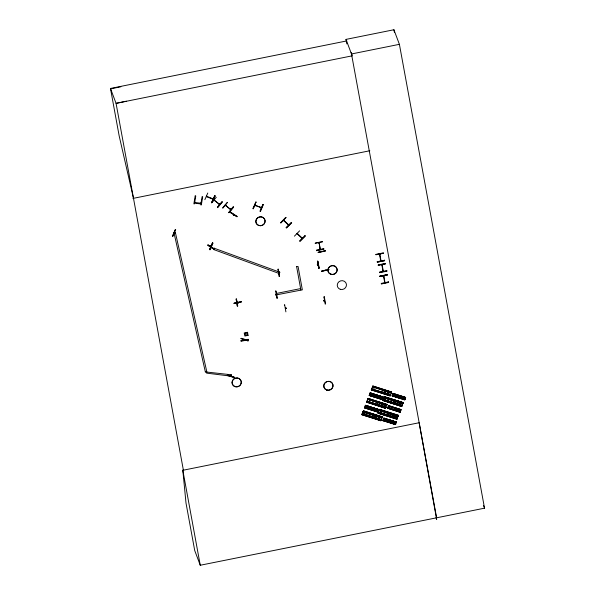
<?xml version="1.0" encoding="UTF-8"?>
<svg xmlns="http://www.w3.org/2000/svg" width="595" height="595" viewBox="0 0 595 595"><rect width="100%" height="100%" fill="white"/><g stroke="black" fill="none" stroke-linecap="round" stroke-linejoin="round"><path stroke-width="0.89" d="M379.908 254.682L379.498 254.058L380.718 260.915M380.785 261.056L380.584 260.127M382.213 265.192L381.804 264.567M383.091 271.565L382.89 270.636M244.292 339.537C245.348 339.001 244.233 341.225 244.292 339.224M244.664 339.47L244.181 340.533M318.742 242.671L319.18 243.348L319.084 242.582M320.288 249.476L319.106 242.708M234.378 377.223L227.402 375.014M227.409 374.954L227.312 375.452L234.289 377.676M283.755 220.262L283.332 220.187M284.12 220.708L283.592 220.217M288.159 224.798L288.88 225.066M321.687 251.804L322.014 251.901M325.056 270.145L325.465 270.071M231.329 375.646L231.15 376.122M244.195 340.377L244.463 339.775M244.359 340.459L244.679 339.924M211.597 246.122L211.225 246.94M231.195 374.597L231.031 376.159L206.577 373.125L206.807 371.741L175.443 232.824M225.111 205.491L225.914 205.699L225.185 205.007M231.068 209.507L230.258 209.232L230.905 209.708M382.183 417.013L380.852 420.747L361.931 414.737L363.419 410.81L382.325 416.857L382.131 417.37L363.218 411.353L382.213 417.058M362.132 414.202L381.023 420.286L362.013 414.425M362.377 413.54L381.283 419.587L381.097 420.085L362.176 414.075L362.377 413.54L381.276 419.624M362.972 412.008L363.173 411.472L382.079 417.519L381.886 418.032L362.972 412.008L381.916 417.95M363.411 410.833L382.317 416.894M364.534 407.85L365.516 405.262L378.115 409.315L377.133 411.896L364.519 407.88L377.156 411.844M365.218 406.058L365.352 405.701L377.959 409.732L365.218 406.058L377.847 410.052M378.13 409.278L377.996 409.635L365.509 405.277M366.684 402.041L385.724 407.806L385.523 408.341L366.684 401.967L368.104 398.397L387.003 404.474L368.104 398.397M366.884 401.618L385.798 407.642L366.862 401.662L367.063 401.127L385.962 407.203M367.055 401.149L385.969 407.166M386.765 405.098L386.564 405.612L367.725 399.245L386.765 405.076L367.829 399.148M386.884 404.674L367.933 398.851M369.205 395.459L370.194 392.841L382.808 396.872L381.819 399.476L369.205 395.459L381.834 399.453M382.116 398.68L381.983 399.037L369.413 394.79L382.109 398.717M371.295 389.904L372.79 385.977L391.681 392.06L390.208 395.928L371.295 389.904L390.216 395.913M371.481 389.428L390.409 395.385M372.433 386.832L391.257 393.183L391.451 392.663L372.507 386.728M372.611 386.475L391.577 392.224M372.782 385.999L391.666 392.09M377.304 411.457L377.431 411.1L364.728 407.203L377.431 411.115M397.125 418.702L378.212 412.677L378.011 413.213L396.924 419.237L398.412 415.31L379.498 409.293L378.085 412.937M378.204 412.699L397.096 418.791M397.17 418.575L397.371 418.04L378.323 412.201L397.177 418.568L378.279 412.514M378.457 412.038L397.356 418.099M379.075 410.446L397.988 416.47L379.052 410.49L379.253 409.948L398.062 416.165M379.246 409.97L398.159 415.994M379.365 409.472L398.211 415.846L379.365 409.472L398.405 415.332M382.57 397.445L369.897 393.645L370.031 393.288L382.697 397.192L370.194 392.856M401.759 406.162L382.979 399.981L401.714 406.474L382.778 400.495L384.139 396.746L403.179 402.592L401.692 406.519M401.975 405.775L383.098 399.483L402.138 405.321L401.937 405.857L402.123 405.381M383.225 399.319L402.108 405.411M383.842 397.728L384.02 397.229L402.934 403.254L402.733 403.789L383.82 397.765L402.755 403.745M384.02 397.252L402.904 403.343M384.095 397.066L402.994 403.113L384.139 396.753L403.165 402.651M384.266 396.59L403.15 402.681M380.845 420.762L381.038 420.226M381.09 420.1L362.243 413.726M382.838 420.643L382.972 420.286L395.586 424.317L382.838 420.643L395.474 424.637M383.024 420.182L395.742 423.908L383.031 420.152M383.537 418.828L383.671 418.471L396.27 422.524L383.559 418.776M385.776 407.679L385.977 407.144M386.817 404.95L387.018 404.414M387.516 408.177L400.123 412.216L387.546 407.977L388.498 405.589L401.112 409.62L388.498 405.604M387.732 407.538L400.42 411.428M390.454 395.266L390.655 394.73L371.615 388.892L390.528 394.991M393.072 393.399L405.701 397.371L404.719 399.966L392.098 395.958L393.005 393.511M392.804 394.113L405.411 398.144M405.589 397.691L392.998 393.466L405.574 397.713M397.966 416.507L398.167 415.972M400.115 412.223L401.015 409.724M213.865 249.171L207.804 245.207L213.865 249.149L214.059 248.717M207.997 244.932L214.103 248.836L208.005 244.902M325.123 270.1L325.435 270.361M361.953 414.7L380.874 420.68M362.199 414.038L381.12 420.018M364.579 407.672L377.26 411.576L364.653 407.523M365.263 405.879L377.892 409.851M366.639 402.279L385.545 408.304M369.25 395.281L381.864 399.245M369.383 394.991L382.005 398.985M369.421 394.835L382.042 398.829M378.033 413.175L396.954 419.155M378.353 412.209L397.267 418.233L378.323 412.201M382.637 397.341L370.016 393.34M382.801 400.45L401.729 406.437M384.139 396.828L403.075 402.785M381.975 417.69L363.054 411.695L382.064 417.556M385.597 408.066L366.81 401.781M382.89 420.464L383.835 418.025L396.448 422.056L383.701 418.389L396.448 422.041L395.511 424.451M396.285 422.487L383.663 418.486M383.827 418.069L396.329 422.108M404.838 399.632L392.15 395.749L404.89 399.505L392.395 395.162M392.916 393.823L405.53 397.839M400.331 411.599L387.717 407.53M400.933 410.089L388.245 406.154L400.926 410.104M402.808 403.514L383.887 397.415M404.92 399.349L392.313 395.311L404.942 399.305M227.416 375.155L234.423 377.342L234.281 377.721M283.778 220.648L284.12 220.596M297.366 233.954L297.775 234.013L297.173 233.515M302.461 238.372L301.695 238.015M381.068 260.974L379.766 254.08M237.531 302.476C237.755 304.99 238.558 301.39 237.1 302.416M320.281 249.58L320.088 248.65M237.755 302.253L237.859 302.55M278.877 272.57L279.695 272.413L278.921 272.815M275.693 294.979L275.5 294.651L276.296 294.532M286.069 308.53L286.002 308.136M318.124 264.931C315.878 265.37 319.351 264.21 317.209 264.693M323.829 300.899L324.595 300.698M365.858 408.058L366.706 405.79M370.544 395.638L371.392 393.369M363.932 415.005L365.204 411.606M368.617 402.584L369.889 399.186M373.303 390.171L374.575 386.772M376.88 395.125L376.01 397.341M372.626 410.215L373.459 407.895M373.764 410.572L374.597 408.259M379.298 395.891L378.427 398.107M372.165 417.63L373.437 414.232M376.851 405.21L378.123 401.811M381.529 392.797L382.808 389.398M375.899 408.713L375.029 410.929M379.729 398.561L380.562 396.248M376.747 408.988L375.884 411.204M374.084 418.24L375.356 414.841M378.77 405.82L380.041 402.421M383.448 393.407L384.727 390.008M375.787 418.783L377.066 415.384M380.473 406.363L381.745 402.964M385.158 393.942L386.43 390.543M377.706 419.393L378.985 415.994M382.392 406.973L383.663 403.574M380.012 413.48L381.291 410.081M384.779 400.762L386.058 397.363M387.077 394.552L388.349 391.153M378.993 419.802L380.264 416.403M383.671 407.382L384.95 403.983M388.356 394.961L389.628 391.562M385.59 407.991L386.869 404.593M384.177 420.821L385.024 418.553M388.84 408.386L389.688 406.117M393.429 396.136L394.284 393.868M388.245 416.106L389.517 412.707M393.012 403.388L394.292 399.989M390.164 416.716L391.436 413.317M394.931 403.998L396.211 400.599M389.666 422.576L390.498 420.256M399.773 395.623L398.903 397.839M391.867 417.259L393.146 413.86M396.642 404.533L397.914 401.134M391.8 420.717L390.93 422.933M393.786 417.869L395.065 414.47M398.561 405.143L399.833 401.744M395.073 418.278L396.344 414.879M399.84 405.552L401.112 402.153M398.025 411.309L398.858 408.996M402.622 399.059L403.455 396.746M403.477 399.334L404.303 397.014M241.101 338.681L241.25 338.302L248.212 340.571L248.07 340.95L241.079 338.525M253.239 208.763L255.999 202.01L252.86 208.622L253.239 208.763L255.969 201.928M260.833 207.856L261.532 207.692L254.794 205.26L255.456 205.528L255.196 205.818M260.796 207.789L260.908 207.268M262.938 204.539L263.317 204.68L260.506 211.381L260.119 211.247L262.893 204.42M263.027 204.561L260.075 211.121M279.724 272.049L279.241 273.529L213.769 249.573L214.26 248.085M172.758 236.215L175.629 229.529M175.696 229.573L175.317 229.432L172.446 236.118L172.825 236.26L175.607 229.439M174.796 233.329C175.651 232.667 173.866 233.597 174.402 232.571M209.998 249.736L212.869 243.05L210.013 249.759L209.633 249.617L212.46 242.805M212.884 243.065L212.504 242.931L209.589 249.491M204.844 199.682L207.796 193.025M207.216 196.662L206.383 196.157M212.534 199.042L213.285 198.983M212.103 202.545L215.085 195.904L212.14 202.568L211.761 202.426L214.713 195.673M214.795 195.785L211.716 202.3M211.329 246.241L211.017 246.739L211.389 245.98M371.555 389.227L390.491 395.184M369.257 395.251L381.886 399.252M362.273 413.733L381.157 419.825M383.039 399.825L402.034 405.515M378.093 412.9L397.021 418.895M194.743 202.174L195.145 202.337M200.604 202.902L201.006 203.066M248.048 340.794L241.109 338.607M279.591 272.726L279.635 272.265M286.002 308.173L285.496 308.27M286.113 308.47L285.392 308.582M248.026 335.424L247.572 332.27L244.203 332.955L244.902 336.049L248.13 335.283M371.496 389.368L390.305 395.578M381.016 420.315L361.998 414.388M405.009 399.178L404.734 399.691M395.757 423.863L383.061 419.996L395.735 423.923M230.905 212.824L231.143 212.489L237.197 216.439L236.959 216.766L230.853 212.698M233.701 214.832L233.337 215.293L233.671 214.81M233.634 215.457L234.036 214.862M236.438 299.017L237.74 306.046L237.331 306.12L236.498 299.032L236.089 299.114M284.678 304.952L285.897 311.862M230.756 209.648L225.252 205.052M233.262 206.621L228.659 212.475L228.978 212.713L233.634 206.978L228.971 212.69M214.654 200.575L213.917 200.403M214.245 200.173L219.592 204.65L219.012 204.278L219.265 203.832M217.398 207.432L222.128 201.764L222.418 202.003L217.688 207.677L217.368 207.432L222.054 201.645M384.779 282.826L384.638 282.052M237.747 303.465L237.606 302.684M237.985 303.346L237.903 302.647M320.184 248.814L320.028 249.632M230.92 212.75L237.011 216.669M285.823 217.406L280.595 222.664L280.885 222.932L286.031 217.532M291.357 222.411L286.173 227.788L286.47 228.056L291.691 222.798M291.468 222.582L286.128 227.662M294.413 236.178L299.62 230.838M304.982 235.754L299.761 241.087L300.051 241.362L305.272 236.096L304.938 235.709M305.049 235.888L299.716 240.968M211.292 246.218L211.679 246.308M174.313 232.801L174.997 233.054M211.017 246.389L210.199 245.951M384.764 282.751L383.507 275.901L383.559 276.549L383.939 276.392M213.151 199.236L206.472 196.722L206.636 196.357M324.476 300.468L323.777 300.854L324.58 300.735M317.975 264.998L317.41 265.095M279.114 276.281L279.524 276.199L278.282 269.193L277.872 269.267L279.144 276.259M236.096 299.099L237.331 306.12M276.199 294.875L275.47 294.778M302.238 238.565L297.046 233.753M174.03 233.166L175.518 233.009M205.327 371.897L231.262 374.776M230.51 208.852L230.206 209.083M230.808 209.671L225.416 205.282M214.222 200.203L219.719 204.375M110.625 88.886L120.889 86.751M126.326 101.21L116.062 103.344L110.469 88.462L346.781 40.914M346.833 43.896L346.007 39.389L393.92 29.75L399.401 44.328L484.531 508.182L200.255 565.25L194.721 550.524L186.004 503.043L182.829 470.288L183.386 470.176L116.062 103.344L352.374 55.796M346.007 39.389L351.489 53.967L399.401 44.328M132.93 198.418L369.8 150.758M296.578 266.62L298.073 266.515L302.349 289.847L276.459 294.86M383.217 252.905L375.891 254.392L375.966 254.764L383.284 253.292L383.217 252.92M383.284 253.292L375.914 254.608M384.638 260.677L377.312 262.135L384.638 260.684L384.526 260.171M385.523 263.414L378.197 264.909L378.271 265.273L385.59 263.801L385.523 263.429M378.219 265.117L385.59 263.801M386.884 270.844L379.55 272.294L379.625 272.666L386.951 271.194L386.876 270.799L379.513 272.153M276.206 293.499L300.609 288.59M387.211 274.674L379.893 276.169L387.211 274.674L387.278 275.068L379.908 276.377M387.278 275.068L379.937 276.43M182.829 470.288L419.14 422.74L436.678 519.413L436.038 517.71M318.199 252.362L325.524 250.897M318.213 252.414L325.502 250.77L318.169 252.28M321.605 271.03L328.976 269.699L321.687 271.342M321.65 271.186L328.931 269.58M315.231 243.229L322.579 241.882L322.512 241.496L315.201 243.154M316.443 250.197L323.821 248.888L323.888 249.275L316.555 250.703L316.488 250.317M316.503 250.398L323.777 248.77M317.44 261.183L317.894 261.227L319.128 268.233L318.675 268.189M278.958 272.555L279.591 272.406M278.995 272.8L279.657 272.674M275.559 294.674L276.221 294.547M241.384 301.866L234.051 303.264M234.073 303.376L241.399 301.948L241.332 301.561L234.021 303.219M275.656 291.029L276.11 291.067L277.344 298.08L276.891 298.036M277.344 298.08L276.935 298.154L275.708 291.029M324.342 296.979L323.903 296.95M324.357 296.994L323.955 297.069L325.19 304.075L325.599 304L324.32 296.979M284.343 305.034L284.708 304.833M285.429 308.322L286.091 308.195M317.849 261.22L319.113 268.226M318.779 268.278L317.522 261.264M392.209 395.66L404.823 399.676M382.793 396.917L370.112 392.968L382.697 396.924M382.853 400.219L401.766 406.236M367.725 399.245L386.661 405.269M387.546 407.977L400.182 411.993M387.524 408.155L400.137 412.171M366.788 401.87L385.694 407.895M378.108 409.338L365.427 405.388L378.011 409.345M377.364 411.227L364.728 407.203L377.327 411.405M383.582 418.59L396.263 422.547M382.882 420.412L395.497 424.428M261.51 207.752L254.69 205.104M214.326 248.264L279.791 272.227M210.429 245.899L211.121 246.151M215.085 195.911L214.661 195.643M383.046 271.476L381.819 264.641M227.431 202.382L222.865 208.183L222.537 207.945L227.431 202.322M213.159 198.894L206.45 196.186M280.833 222.872L285.816 217.413M288.82 225.014L283.51 220.001M283.465 220.447L288.642 225.2M302.379 238.238L297.091 233.307M382.124 264.656L383.329 271.439M383.812 275.916L385.017 282.707M351.132 52.486L352.062 54.971M483.564 505.609L484.531 508.182M388.52 281.941L381.202 283.413M377.2 261.644L377.319 262.157M402.168 396.337L401.32 398.605M401.03 395.98L400.182 398.241M399.714 409.263L398.866 411.532M397.579 408.587L396.731 410.855M396.441 408.23L395.593 410.49M395.162 407.82L394.314 410.089M395.05 421.706L394.202 423.967M394.195 421.431L393.347 423.7M392.916 421.022L392.068 423.29M381.417 396.515L380.562 398.784M378.145 395.482L377.289 397.75M372.18 407.493L371.325 409.754M323.68 300.46L323.777 300.854M300.862 289.951L296.645 266.805M279.524 276.199L278.222 269.171M286.106 308.032L286.21 308.426M216.283 197.257L211.552 202.932M237.851 302.104L237.955 302.505M248.227 339.299L240.901 340.727M174.231 232.586L174.335 233.121M133.488 198.306L119.179 135.943L110.469 88.462M174.104 233.344L205.394 372.083M393.92 29.75L394.426 32.487M351.489 53.967L436.618 517.821M379.885 276.154L379.96 276.541M276.273 293.685L276.526 295.046M182.814 470.221L200.255 565.25M319.054 242.641L320.266 249.506M317.485 261.302L318.719 268.315M244.359 339.455L244.471 340.087M195.19 195.926L193.873 203.825L194.401 203.892L194.52 203.178L200.894 203.959L200.746 204.873L201.326 204.948L202.702 196.714L202.114 196.647L201.013 203.237L194.699 202.471L195.77 196L195.19 195.926M366.944 401.35L385.872 407.337L366.959 401.32M245.147 333.319L245.311 335.104L247.17 334.888L247.007 333.103L245.147 333.319M384.571 260.29L377.252 261.763L384.571 260.335M388.565 282.067L381.313 283.904L388.639 282.454L388.565 282.067M248.279 339.418L240.945 340.868L241.012 341.24L248.346 339.805L248.279 339.418M330.961 274.325A4.648 4.41 -20.6 0 0 337.09 269.185A4.648 4.41 -20.6 0 0 329.578 266.791A4.648 4.41 -20.6 0 0 330.961 274.325M330.924 274.236A4.648 4.41 -20.6 0 0 337.06 269.096A4.648 4.41 -20.6 0 0 329.548 266.701A4.648 4.41 -20.6 0 0 330.924 274.236M258.885 225.542A4.671 4.44 -20.6 0 0 265.05 220.373A4.648 4.41 -20.6 0 0 257.494 217.949A4.648 4.41 -20.6 0 0 258.877 225.475A4.648 4.41 -20.6 0 0 265.013 220.343A4.671 4.44 -20.6 0 0 257.494 217.971A4.671 4.44 -20.6 0 0 258.885 225.542M340.281 289.319A4.648 4.41 -20.6 0 0 346.409 284.187A4.648 4.41 -20.6 0 0 338.897 281.792A4.648 4.41 -20.6 0 0 340.281 289.319M235.107 386.683A4.656 4.425 -20.6 0 0 241.25 381.536A4.656 4.425 -20.6 0 0 233.716 379.141A4.656 4.425 -20.6 0 0 235.107 386.683M235.07 386.594A4.656 4.425 -20.6 0 0 241.213 381.447A4.656 4.425 -20.6 0 0 233.686 379.045A4.656 4.425 -20.6 0 0 235.07 386.594M326.826 390.06A4.656 4.425 -20.6 0 0 332.969 384.913A4.656 4.425 -20.6 0 0 325.435 382.511A4.656 4.425 -20.6 0 0 326.826 390.06M326.789 389.963A4.656 4.425 -20.6 0 0 332.932 384.816A4.656 4.425 -20.6 0 0 325.406 382.421A4.656 4.425 -20.6 0 0 326.789 389.963"/></g></svg>
